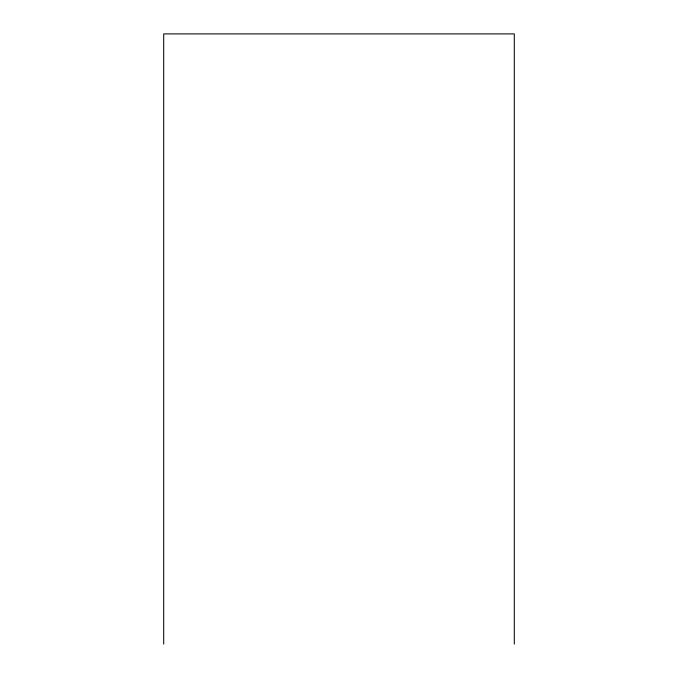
<?xml version="1.0" encoding="UTF-8"?>
<svg xmlns="http://www.w3.org/2000/svg" width="678" height="678" viewBox="0 0 678 678"><rect width="100%" height="100%" fill="white"/><g stroke="black" fill="none" stroke-linecap="round" stroke-linejoin="round"><path stroke-width="1.02" d="M514.297 644.1L514.297 33.9L163.703 33.9L163.703 644.1"/></g></svg>
